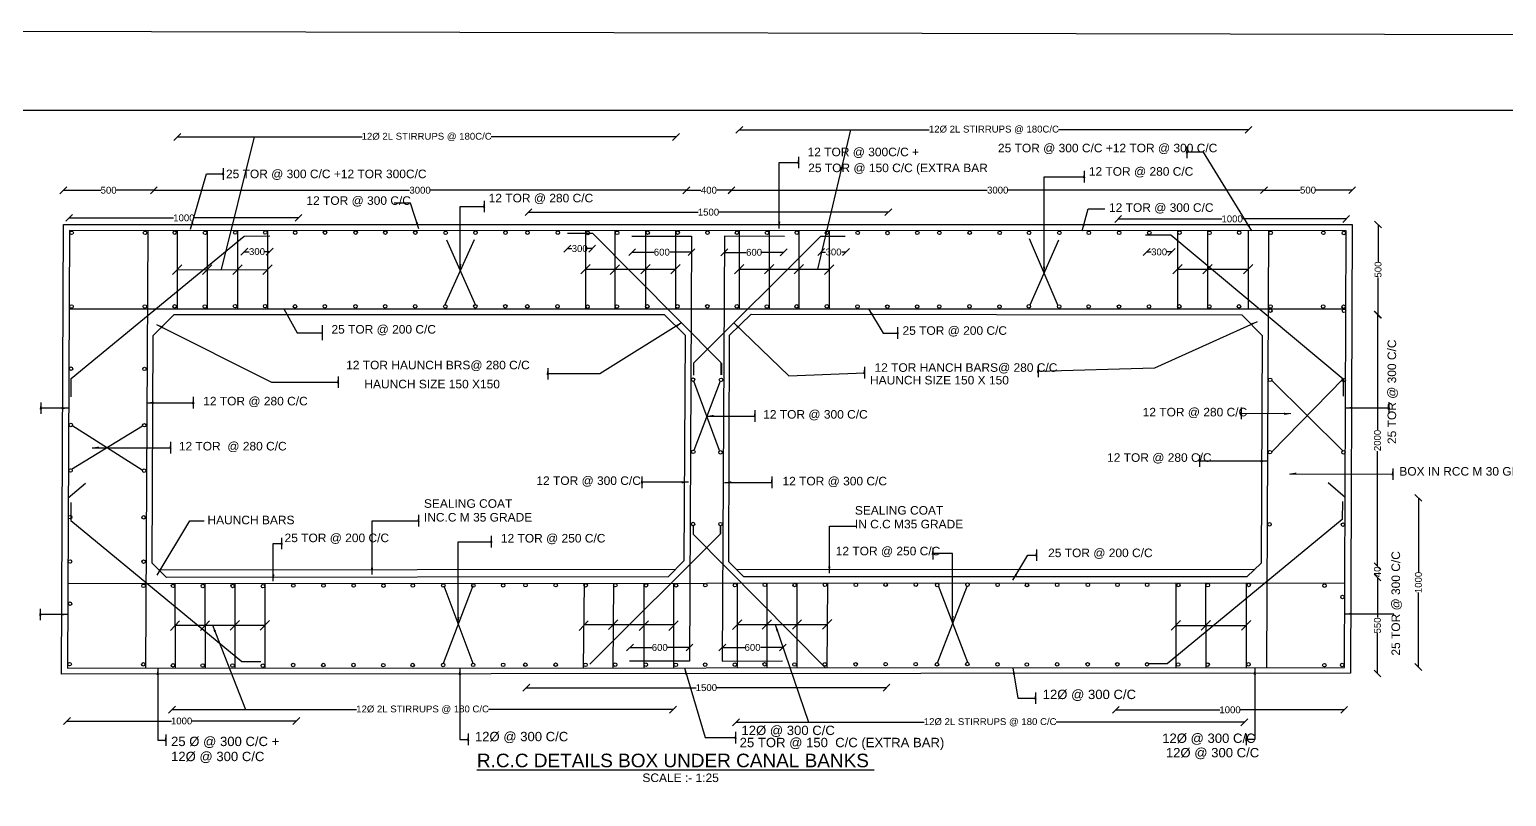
# Model space of a CAD drawing. Header units: metres. Extents: x 4 to 1005, y 1 to 472.
# Drawn here: x 230.1 to 660.8, y 248 to 471.7 of the extents above; entities that cross this region are included whole.
import ezdxf

# ---------------------------------------------------------------- set-up
doc = ezdxf.new("R2010")
doc.units = ezdxf.units.M
doc.header["$MEASUREMENT"] = 0
for name, color, linetype in [('DIMENSION', 7, 'Continuous'), ('DRAWING', 7, 'Continuous'), ('TEXT', 7, 'Continuous')]:
    doc.layers.add(name, color=color, linetype=linetype)
doc.styles.get("Standard").update_dxf_attribs({"font": 'arial.ttf'})
doc.dimstyles.get("Standard").update_dxf_attribs({"dimtxt": 2, "dimasz": 2, "dimexe": 0.18, "dimexo": 0.0625, "dimgap": 0.09, "dimtad": 0, "dimdec": 0, "dimzin": 0, "dimdsep": 46, "dimtxsty": 'Standard', "dimblk": 'OBLIQUE', "dimcen": 0, "dimse1": 1, "dimse2": 1, "dimadec": 0, "dimazin": 0, "dimtfac": 1, "dimtdec": 0, "dimtofl": 0, "dimtmove": 0, "dimatfit": 3, "dimfxl": 1, "dimtolj": 1, "dimtzin": 0, "dimarcsym": 0})
picture_1 = doc.add_image_def('image1.jpg', size_in_pixel=(7220, 3384))

# ---------------------------------------------------------------- blocks, each defined once
blk = doc.blocks.new('_Oblique')
at = {"color": 0, "linetype": 'ByBlock', "lineweight": -2}
blk.add_line((-0.5, -0.5), (0.5, 0.5), dxfattribs=at)
blk = doc.blocks.new('*D4')
at = {"layer": 'Defpoints', "color": 0, "transparency": 16777216}
for p in [(239.96, 424.84), (266.34, 424.84), (266.34, 424.84)]:
    blk.add_point(p, dxfattribs=at)
at = {"layer": 'DIMENSION', "color": 0, "lineweight": -2, "transparency": 16777216}
for p, q in [((239.96, 424.84), (250.85, 424.84)), ((266.34, 424.84), (255.45, 424.84))]:
    blk.add_line(p, q, dxfattribs=at)
at = {"layer": 'DIMENSION', "color": 0, "lineweight": -2, "transparency": 16777216, "xscale": 2, "yscale": 2, "zscale": 2, "rotation": 180}
blk.add_blockref('_Oblique', (239.96, 424.84), dxfattribs=at)
at = {"layer": 'DIMENSION', "color": 0, "lineweight": -2, "transparency": 16777216, "xscale": 2, "yscale": 2, "zscale": 2}
blk.add_blockref('_Oblique', (266.34, 424.84), dxfattribs=at)
at = {"layer": 'DIMENSION', "color": 0, "transparency": 16777216, "insert": (253.15, 424.84), "char_height": 2, "attachment_point": 5}
blk.add_mtext('\\A1;500', dxfattribs=at)
blk = doc.blocks.new('*D5')
at = {"layer": 'Defpoints', "color": 0, "transparency": 16777216}
for p in [(266.34, 424.84), (421.62, 424.84), (421.62, 424.84)]:
    blk.add_point(p, dxfattribs=at)
at = {"layer": 'DIMENSION', "color": 0, "lineweight": -2, "transparency": 16777216}
for p, q in [((266.34, 424.84), (340.91, 424.84)), ((421.62, 424.84), (347.05, 424.84))]:
    blk.add_line(p, q, dxfattribs=at)
at = {"layer": 'DIMENSION', "color": 0, "lineweight": -2, "transparency": 16777216, "xscale": 2, "yscale": 2, "zscale": 2, "rotation": 180}
blk.add_blockref('_Oblique', (266.34, 424.84), dxfattribs=at)
at = {"layer": 'DIMENSION', "color": 0, "lineweight": -2, "transparency": 16777216, "xscale": 2, "yscale": 2, "zscale": 2}
blk.add_blockref('_Oblique', (421.62, 424.84), dxfattribs=at)
at = {"layer": 'DIMENSION', "color": 0, "transparency": 16777216, "insert": (343.98, 424.84), "char_height": 2, "attachment_point": 5}
blk.add_mtext('\\A1;3000', dxfattribs=at)
blk = doc.blocks.new('*D6')
at = {"layer": 'Defpoints', "color": 0, "transparency": 16777216}
for p in [(421.62, 424.84), (434.79, 424.84), (434.79, 424.84)]:
    blk.add_point(p, dxfattribs=at)
at = {"layer": 'DIMENSION', "color": 0, "lineweight": -2, "transparency": 16777216}
for p, q in [((421.62, 424.84), (425.87, 424.84)), ((434.79, 424.84), (430.54, 424.84))]:
    blk.add_line(p, q, dxfattribs=at)
at = {"layer": 'DIMENSION', "color": 0, "lineweight": -2, "transparency": 16777216, "xscale": 2, "yscale": 2, "zscale": 2, "rotation": 180}
blk.add_blockref('_Oblique', (421.62, 424.84), dxfattribs=at)
at = {"layer": 'DIMENSION', "color": 0, "lineweight": -2, "transparency": 16777216, "xscale": 2, "yscale": 2, "zscale": 2}
blk.add_blockref('_Oblique', (434.79, 424.84), dxfattribs=at)
at = {"layer": 'DIMENSION', "color": 0, "transparency": 16777216, "insert": (428.2, 424.84), "char_height": 2, "attachment_point": 5}
blk.add_mtext('\\A1;400', dxfattribs=at)
blk = doc.blocks.new('*D7')
at = {"layer": 'Defpoints', "color": 0, "transparency": 16777216}
for p in [(434.79, 424.84), (590.05, 424.87), (590.05, 424.84)]:
    blk.add_point(p, dxfattribs=at)
at = {"layer": 'DIMENSION', "color": 0, "lineweight": -2, "transparency": 16777216}
for p, q in [((434.79, 424.87), (509.35, 424.87)), ((590.05, 424.87), (515.49, 424.87))]:
    blk.add_line(p, q, dxfattribs=at)
at = {"layer": 'DIMENSION', "color": 0, "lineweight": -2, "transparency": 16777216, "xscale": 2, "yscale": 2, "zscale": 2, "rotation": 180}
blk.add_blockref('_Oblique', (434.79, 424.87), dxfattribs=at)
at = {"layer": 'DIMENSION', "color": 0, "lineweight": -2, "transparency": 16777216, "xscale": 2, "yscale": 2, "zscale": 2}
blk.add_blockref('_Oblique', (590.05, 424.87), dxfattribs=at)
at = {"layer": 'DIMENSION', "color": 0, "transparency": 16777216, "insert": (512.42, 424.87), "char_height": 2, "attachment_point": 5}
blk.add_mtext('\\A1;3000', dxfattribs=at)
blk = doc.blocks.new('*D8')
at = {"layer": 'Defpoints', "color": 0, "transparency": 16777216}
for p in [(590.05, 424.87), (615.77, 424.87), (615.77, 424.87)]:
    blk.add_point(p, dxfattribs=at)
at = {"layer": 'DIMENSION', "color": 0, "lineweight": -2, "transparency": 16777216}
for p, q in [((590.05, 424.87), (600.62, 424.87)), ((615.77, 424.87), (605.21, 424.87))]:
    blk.add_line(p, q, dxfattribs=at)
at = {"layer": 'DIMENSION', "color": 0, "lineweight": -2, "transparency": 16777216, "xscale": 2, "yscale": 2, "zscale": 2, "rotation": 180}
blk.add_blockref('_Oblique', (590.05, 424.87), dxfattribs=at)
at = {"layer": 'DIMENSION', "color": 0, "lineweight": -2, "transparency": 16777216, "xscale": 2, "yscale": 2, "zscale": 2}
blk.add_blockref('_Oblique', (615.77, 424.87), dxfattribs=at)
at = {"layer": 'DIMENSION', "color": 0, "transparency": 16777216, "insert": (602.91, 424.87), "char_height": 2, "attachment_point": 5}
blk.add_mtext('\\A1;500', dxfattribs=at)
blk = doc.blocks.new('*D9')
at = {"layer": 'Defpoints', "color": 0, "transparency": 16777216}
for p in [(273.19, 440.41), (418.61, 440.41), (418.61, 440.38)]:
    blk.add_point(p, dxfattribs=at)
at = {"layer": 'DIMENSION', "color": 0, "lineweight": -2, "transparency": 16777216}
for p, q in [((273.19, 440.38), (327.05, 440.38)), ((418.61, 440.38), (364.74, 440.38))]:
    blk.add_line(p, q, dxfattribs=at)
at = {"layer": 'DIMENSION', "color": 0, "lineweight": -2, "transparency": 16777216, "xscale": 2, "yscale": 2, "zscale": 2, "rotation": 180}
blk.add_blockref('_Oblique', (273.19, 440.38), dxfattribs=at)
at = {"layer": 'DIMENSION', "color": 0, "lineweight": -2, "transparency": 16777216, "xscale": 2, "yscale": 2, "zscale": 2}
blk.add_blockref('_Oblique', (418.61, 440.38), dxfattribs=at)
at = {"layer": 'DIMENSION', "color": 0, "transparency": 16777216, "insert": (345.9, 440.38), "char_height": 2, "attachment_point": 5}
blk.add_mtext('\\A1;12Ø 2L STIRRUPS @ 180C/C', dxfattribs=at)
blk = doc.blocks.new('*D10')
at = {"layer": 'Defpoints', "color": 0, "transparency": 16777216}
for p in [(241.66, 415.99), (308.53, 416.78), (308.53, 415.99)]:
    blk.add_point(p, dxfattribs=at)
at = {"layer": 'DIMENSION', "color": 0, "lineweight": -2, "transparency": 16777216}
for p, q in [((241.66, 416.78), (272.12, 416.78)), ((308.53, 416.78), (278.08, 416.78))]:
    blk.add_line(p, q, dxfattribs=at)
at = {"layer": 'DIMENSION', "color": 0, "lineweight": -2, "transparency": 16777216, "xscale": 2, "yscale": 2, "zscale": 2, "rotation": 180}
blk.add_blockref('_Oblique', (241.66, 416.78), dxfattribs=at)
at = {"layer": 'DIMENSION', "color": 0, "lineweight": -2, "transparency": 16777216, "xscale": 2, "yscale": 2, "zscale": 2}
blk.add_blockref('_Oblique', (308.53, 416.78), dxfattribs=at)
at = {"layer": 'DIMENSION', "color": 0, "transparency": 16777216, "insert": (275.1, 416.78), "char_height": 2, "attachment_point": 5}
blk.add_mtext('\\A1;1000', dxfattribs=at)
blk = doc.blocks.new('*D11')
at = {"layer": 'Defpoints', "color": 0, "transparency": 16777216}
for p in [(375.61, 418.4), (480.52, 418.44), (480.52, 418.4)]:
    blk.add_point(p, dxfattribs=at)
at = {"layer": 'DIMENSION', "color": 0, "lineweight": -2, "transparency": 16777216}
for p, q in [((375.61, 418.44), (425.09, 418.44)), ((480.52, 418.44), (431.05, 418.44))]:
    blk.add_line(p, q, dxfattribs=at)
at = {"layer": 'DIMENSION', "color": 0, "lineweight": -2, "transparency": 16777216, "xscale": 2, "yscale": 2, "zscale": 2, "rotation": 180}
blk.add_blockref('_Oblique', (375.61, 418.44), dxfattribs=at)
at = {"layer": 'DIMENSION', "color": 0, "lineweight": -2, "transparency": 16777216, "xscale": 2, "yscale": 2, "zscale": 2}
blk.add_blockref('_Oblique', (480.52, 418.44), dxfattribs=at)
at = {"layer": 'DIMENSION', "color": 0, "transparency": 16777216, "insert": (428.07, 418.44), "char_height": 2, "attachment_point": 5}
blk.add_mtext('\\A1;1500', dxfattribs=at)
blk = doc.blocks.new('*D12')
at = {"layer": 'Defpoints', "color": 0, "transparency": 16777216}
for p in [(547.53, 416.22), (614.02, 416.48), (614.02, 416.22)]:
    blk.add_point(p, dxfattribs=at)
at = {"layer": 'DIMENSION', "color": 0, "lineweight": -2, "transparency": 16777216}
for p, q in [((547.53, 416.48), (577.8, 416.48)), ((614.02, 416.48), (583.76, 416.48))]:
    blk.add_line(p, q, dxfattribs=at)
at = {"layer": 'DIMENSION', "color": 0, "lineweight": -2, "transparency": 16777216, "xscale": 2, "yscale": 2, "zscale": 2, "rotation": 180}
blk.add_blockref('_Oblique', (547.53, 416.48), dxfattribs=at)
at = {"layer": 'DIMENSION', "color": 0, "lineweight": -2, "transparency": 16777216, "xscale": 2, "yscale": 2, "zscale": 2}
blk.add_blockref('_Oblique', (614.02, 416.48), dxfattribs=at)
at = {"layer": 'DIMENSION', "color": 0, "transparency": 16777216, "insert": (580.78, 416.48), "char_height": 2, "attachment_point": 5}
blk.add_mtext('\\A1;1000', dxfattribs=at)
blk = doc.blocks.new('*D14')
at = {"layer": 'Defpoints', "color": 0, "transparency": 16777216}
for p in [(241.01, 269.91), (307.88, 270.03), (307.88, 269.91)]:
    blk.add_point(p, dxfattribs=at)
at = {"layer": 'DIMENSION', "color": 0, "lineweight": -2, "transparency": 16777216}
for p, q in [((241.01, 270.03), (271.47, 270.03)), ((307.88, 270.03), (277.42, 270.03))]:
    blk.add_line(p, q, dxfattribs=at)
at = {"layer": 'DIMENSION', "color": 0, "lineweight": -2, "transparency": 16777216, "xscale": 2, "yscale": 2, "zscale": 2, "rotation": 180}
blk.add_blockref('_Oblique', (241.01, 270.03), dxfattribs=at)
at = {"layer": 'DIMENSION', "color": 0, "lineweight": -2, "transparency": 16777216, "xscale": 2, "yscale": 2, "zscale": 2}
blk.add_blockref('_Oblique', (307.88, 270.03), dxfattribs=at)
at = {"layer": 'DIMENSION', "color": 0, "transparency": 16777216, "insert": (274.44, 270.03), "char_height": 2, "attachment_point": 5}
blk.add_mtext('\\A1;1000', dxfattribs=at)
blk = doc.blocks.new('*D15')
at = {"layer": 'Defpoints', "color": 0, "transparency": 16777216}
for p in [(271.66, 273.23), (417.75, 273.35), (417.75, 273.23)]:
    blk.add_point(p, dxfattribs=at)
at = {"layer": 'DIMENSION', "color": 0, "lineweight": -2, "transparency": 16777216}
for p, q in [((271.66, 273.35), (325.47, 273.35)), ((417.75, 273.35), (363.94, 273.35))]:
    blk.add_line(p, q, dxfattribs=at)
at = {"layer": 'DIMENSION', "color": 0, "lineweight": -2, "transparency": 16777216, "xscale": 2, "yscale": 2, "zscale": 2, "rotation": 180}
blk.add_blockref('_Oblique', (271.66, 273.35), dxfattribs=at)
at = {"layer": 'DIMENSION', "color": 0, "lineweight": -2, "transparency": 16777216, "xscale": 2, "yscale": 2, "zscale": 2}
blk.add_blockref('_Oblique', (417.75, 273.35), dxfattribs=at)
at = {"layer": 'DIMENSION', "color": 0, "transparency": 16777216, "insert": (344.71, 273.35), "char_height": 2, "attachment_point": 5}
blk.add_mtext('\\A1;12Ø 2L STIRRUPS @ 180 C/C', dxfattribs=at)
blk = doc.blocks.new('*D16')
at = {"layer": 'Defpoints', "color": 0, "transparency": 16777216}
for p in [(374.94, 279.77), (479.98, 279.77), (479.98, 279.75)]:
    blk.add_point(p, dxfattribs=at)
at = {"layer": 'DIMENSION', "color": 0, "lineweight": -2, "transparency": 16777216}
for p, q in [((374.94, 279.75), (424.48, 279.75)), ((479.98, 279.75), (430.44, 279.75))]:
    blk.add_line(p, q, dxfattribs=at)
at = {"layer": 'DIMENSION', "color": 0, "lineweight": -2, "transparency": 16777216, "xscale": 2, "yscale": 2, "zscale": 2, "rotation": 180}
blk.add_blockref('_Oblique', (374.94, 279.75), dxfattribs=at)
at = {"layer": 'DIMENSION', "color": 0, "lineweight": -2, "transparency": 16777216, "xscale": 2, "yscale": 2, "zscale": 2}
blk.add_blockref('_Oblique', (479.98, 279.75), dxfattribs=at)
at = {"layer": 'DIMENSION', "color": 0, "transparency": 16777216, "insert": (427.46, 279.75), "char_height": 2, "attachment_point": 5}
blk.add_mtext('\\A1;1500', dxfattribs=at)
blk = doc.blocks.new('*D17')
at = {"layer": 'Defpoints', "color": 0, "transparency": 16777216}
for p in [(546.87, 273.37), (613.46, 273.37), (613.46, 273.29)]:
    blk.add_point(p, dxfattribs=at)
at = {"layer": 'DIMENSION', "color": 0, "lineweight": -2, "transparency": 16777216}
for p, q in [((546.87, 273.29), (577.19, 273.29)), ((613.46, 273.29), (583.14, 273.29))]:
    blk.add_line(p, q, dxfattribs=at)
at = {"layer": 'DIMENSION', "color": 0, "lineweight": -2, "transparency": 16777216, "xscale": 2, "yscale": 2, "zscale": 2, "rotation": 180}
blk.add_blockref('_Oblique', (546.87, 273.29), dxfattribs=at)
at = {"layer": 'DIMENSION', "color": 0, "lineweight": -2, "transparency": 16777216, "xscale": 2, "yscale": 2, "zscale": 2}
blk.add_blockref('_Oblique', (613.46, 273.29), dxfattribs=at)
at = {"layer": 'DIMENSION', "color": 0, "transparency": 16777216, "insert": (580.17, 273.29), "char_height": 2, "attachment_point": 5}
blk.add_mtext('\\A1;1000', dxfattribs=at)
blk = doc.blocks.new('*D18')
at = {"layer": 'Defpoints', "color": 0, "transparency": 16777216}
for p in [(436.12, 269.61), (584.32, 269.66), (584.32, 269.61)]:
    blk.add_point(p, dxfattribs=at)
at = {"layer": 'DIMENSION', "color": 0, "lineweight": -2, "transparency": 16777216}
for p, q in [((436.12, 269.66), (490.99, 269.66)), ((584.32, 269.66), (529.46, 269.66))]:
    blk.add_line(p, q, dxfattribs=at)
at = {"layer": 'DIMENSION', "color": 0, "lineweight": -2, "transparency": 16777216, "xscale": 2, "yscale": 2, "zscale": 2, "rotation": 180}
blk.add_blockref('_Oblique', (436.12, 269.66), dxfattribs=at)
at = {"layer": 'DIMENSION', "color": 0, "lineweight": -2, "transparency": 16777216, "xscale": 2, "yscale": 2, "zscale": 2}
blk.add_blockref('_Oblique', (584.32, 269.66), dxfattribs=at)
at = {"layer": 'DIMENSION', "color": 0, "transparency": 16777216, "insert": (510.22, 269.66), "char_height": 2, "attachment_point": 5}
blk.add_mtext('\\A1;12Ø 2L STIRRUPS @ 180 C/C', dxfattribs=at)
blk = doc.blocks.new('*D19')
at = {"layer": 'Defpoints', "color": 0, "transparency": 16777216}
for p in [(386.91, 407.82), (394.14, 407.82), (394.14, 407.82)]:
    blk.add_point(p, dxfattribs=at)
at = {"layer": 'DIMENSION', "color": 0, "lineweight": -2, "transparency": 16777216}
for p, q in [((386.91, 407.82), (388.23, 407.82)), ((394.14, 407.82), (392.82, 407.82))]:
    blk.add_line(p, q, dxfattribs=at)
at = {"layer": 'DIMENSION', "color": 0, "lineweight": -2, "transparency": 16777216, "xscale": 2, "yscale": 2, "zscale": 2, "rotation": 180}
blk.add_blockref('_Oblique', (386.91, 407.82), dxfattribs=at)
at = {"layer": 'DIMENSION', "color": 0, "lineweight": -2, "transparency": 16777216, "xscale": 2, "yscale": 2, "zscale": 2}
blk.add_blockref('_Oblique', (394.14, 407.82), dxfattribs=at)
at = {"layer": 'DIMENSION', "color": 0, "transparency": 16777216, "insert": (390.53, 407.82), "char_height": 2, "attachment_point": 5}
blk.add_mtext('\\A1;300', dxfattribs=at)
blk = doc.blocks.new('*D20')
at = {"layer": 'Defpoints', "color": 0, "transparency": 16777216}
for p in [(405.81, 406.77), (423.12, 406.77), (423.12, 406.65)]:
    blk.add_point(p, dxfattribs=at)
at = {"layer": 'DIMENSION', "color": 0, "lineweight": -2, "transparency": 16777216}
for p, q in [((405.81, 406.77), (412.16, 406.77)), ((423.12, 406.77), (416.77, 406.77))]:
    blk.add_line(p, q, dxfattribs=at)
at = {"layer": 'DIMENSION', "color": 0, "lineweight": -2, "transparency": 16777216, "xscale": 2, "yscale": 2, "zscale": 2, "rotation": 180}
blk.add_blockref('_Oblique', (405.81, 406.77), dxfattribs=at)
at = {"layer": 'DIMENSION', "color": 0, "lineweight": -2, "transparency": 16777216, "xscale": 2, "yscale": 2, "zscale": 2}
blk.add_blockref('_Oblique', (423.12, 406.77), dxfattribs=at)
at = {"layer": 'DIMENSION', "color": 0, "transparency": 16777216, "insert": (414.47, 406.77), "char_height": 2, "attachment_point": 5}
blk.add_mtext('\\A1;600', dxfattribs=at)
blk = doc.blocks.new('*D21')
at = {"layer": 'Defpoints', "color": 0, "transparency": 16777216}
for p in [(432.7, 406.71), (450.03, 406.73), (450.03, 406.71)]:
    blk.add_point(p, dxfattribs=at)
at = {"layer": 'DIMENSION', "color": 0, "lineweight": -2, "transparency": 16777216}
for p, q in [((432.7, 406.73), (439.06, 406.73)), ((450.03, 406.73), (443.67, 406.73))]:
    blk.add_line(p, q, dxfattribs=at)
at = {"layer": 'DIMENSION', "color": 0, "lineweight": -2, "transparency": 16777216, "xscale": 2, "yscale": 2, "zscale": 2, "rotation": 180}
blk.add_blockref('_Oblique', (432.7, 406.73), dxfattribs=at)
at = {"layer": 'DIMENSION', "color": 0, "lineweight": -2, "transparency": 16777216, "xscale": 2, "yscale": 2, "zscale": 2}
blk.add_blockref('_Oblique', (450.03, 406.73), dxfattribs=at)
at = {"layer": 'DIMENSION', "color": 0, "transparency": 16777216, "insert": (441.37, 406.73), "char_height": 2, "attachment_point": 5}
blk.add_mtext('\\A1;600', dxfattribs=at)
blk = doc.blocks.new('*D22')
at = {"layer": 'Defpoints', "color": 0, "transparency": 16777216}
for p in [(460.92, 406.88), (468.18, 406.88), (468.18, 406.82)]:
    blk.add_point(p, dxfattribs=at)
at = {"layer": 'DIMENSION', "color": 0, "lineweight": -2, "transparency": 16777216}
for p, q in [((460.92, 406.82), (462.25, 406.82)), ((468.18, 406.82), (466.84, 406.82))]:
    blk.add_line(p, q, dxfattribs=at)
at = {"layer": 'DIMENSION', "color": 0, "lineweight": -2, "transparency": 16777216, "xscale": 2, "yscale": 2, "zscale": 2, "rotation": 180}
blk.add_blockref('_Oblique', (460.92, 406.82), dxfattribs=at)
at = {"layer": 'DIMENSION', "color": 0, "lineweight": -2, "transparency": 16777216, "xscale": 2, "yscale": 2, "zscale": 2}
blk.add_blockref('_Oblique', (468.18, 406.82), dxfattribs=at)
at = {"layer": 'DIMENSION', "color": 0, "transparency": 16777216, "insert": (464.55, 406.82), "char_height": 2, "attachment_point": 5}
blk.add_mtext('\\A1;300', dxfattribs=at)
blk = doc.blocks.new('*D23')
at = {"layer": 'Defpoints', "color": 0, "transparency": 16777216}
for p in [(555.85, 406.78), (563.12, 406.84), (563.12, 406.78)]:
    blk.add_point(p, dxfattribs=at)
at = {"layer": 'DIMENSION', "color": 0, "lineweight": -2, "transparency": 16777216}
for p, q in [((555.85, 406.84), (557.19, 406.84)), ((563.12, 406.84), (561.78, 406.84))]:
    blk.add_line(p, q, dxfattribs=at)
at = {"layer": 'DIMENSION', "color": 0, "lineweight": -2, "transparency": 16777216, "xscale": 2, "yscale": 2, "zscale": 2, "rotation": 180}
blk.add_blockref('_Oblique', (555.85, 406.84), dxfattribs=at)
at = {"layer": 'DIMENSION', "color": 0, "lineweight": -2, "transparency": 16777216, "xscale": 2, "yscale": 2, "zscale": 2}
blk.add_blockref('_Oblique', (563.12, 406.84), dxfattribs=at)
at = {"layer": 'DIMENSION', "color": 0, "transparency": 16777216, "insert": (559.49, 406.84), "char_height": 2, "attachment_point": 5}
blk.add_mtext('\\A1;300', dxfattribs=at)
blk = doc.blocks.new('*D24')
at = {"layer": 'Defpoints', "color": 0, "transparency": 16777216}
for p in [(623.39, 414.87), (623.34, 388.55), (623.39, 388.55)]:
    blk.add_point(p, dxfattribs=at)
at = {"layer": 'DIMENSION', "color": 0, "lineweight": -2, "transparency": 16777216}
for p, q in [((623.34, 414.87), (623.34, 404)), ((623.34, 388.55), (623.34, 399.41))]:
    blk.add_line(p, q, dxfattribs=at)
at = {"layer": 'DIMENSION', "color": 0, "lineweight": -2, "transparency": 16777216, "xscale": 2, "yscale": 2, "zscale": 2}
for p, rotation in [((623.34, 414.87), 90), ((623.34, 388.55), 270)]:
    blk.add_blockref('_Oblique', p, dxfattribs=dict(at, rotation=rotation))
at = {"layer": 'DIMENSION', "color": 0, "transparency": 16777216, "insert": (623.34, 401.71), "char_height": 2, "attachment_point": 5, "rotation": 90}
blk.add_mtext('\\A1;500', dxfattribs=at)
blk = doc.blocks.new('*D25')
at = {"layer": 'Defpoints', "color": 0, "transparency": 16777216}
for p in [(623.34, 388.55), (623.16, 315.16), (623.34, 315.16)]:
    blk.add_point(p, dxfattribs=at)
at = {"layer": 'DIMENSION', "color": 0, "lineweight": -2, "transparency": 16777216}
for p, q in [((623.16, 388.55), (623.16, 354.95)), ((623.16, 315.16), (623.16, 348.77))]:
    blk.add_line(p, q, dxfattribs=at)
at = {"layer": 'DIMENSION', "color": 0, "lineweight": -2, "transparency": 16777216, "xscale": 2, "yscale": 2, "zscale": 2}
for p, rotation in [((623.16, 388.55), 90), ((623.16, 315.16), 270)]:
    blk.add_blockref('_Oblique', p, dxfattribs=dict(at, rotation=rotation))
at = {"layer": 'DIMENSION', "color": 0, "transparency": 16777216, "insert": (623.16, 351.86), "char_height": 2, "attachment_point": 5, "rotation": 90}
blk.add_mtext('\\A1;2000', dxfattribs=at)
blk = doc.blocks.new('*D26')
at = {"layer": 'Defpoints', "color": 0, "transparency": 16777216}
for p in [(623.16, 315.16), (623.16, 311.91), (623.16, 311.91)]:
    blk.add_point(p, dxfattribs=at)
at = {"layer": 'DIMENSION', "color": 0, "lineweight": -2, "transparency": 16777216}
for p, q in [((623.16, 315.16), (623.16, 317.16)), ((623.16, 311.91), (623.16, 309.91))]:
    blk.add_line(p, q, dxfattribs=at)
at = {"layer": 'DIMENSION', "color": 0, "lineweight": -2, "transparency": 16777216, "xscale": 2, "yscale": 2, "zscale": 2}
for p, rotation in [((623.16, 315.16), 270), ((623.16, 311.91), 90)]:
    blk.add_blockref('_Oblique', p, dxfattribs=dict(at, rotation=rotation))
at = {"layer": 'DIMENSION', "color": 0, "transparency": 16777216, "insert": (623.16, 313.54), "char_height": 2, "attachment_point": 5, "rotation": 90}
blk.add_mtext('\\A1;40', dxfattribs=at)
blk = doc.blocks.new('*D27')
at = {"layer": 'Defpoints', "color": 0, "transparency": 16777216}
for p in [(623.16, 311.91), (623.16, 283.9), (623.16, 283.9)]:
    blk.add_point(p, dxfattribs=at)
at = {"layer": 'DIMENSION', "color": 0, "lineweight": -2, "transparency": 16777216}
for p, q in [((623.16, 311.91), (623.16, 300.2)), ((623.16, 283.9), (623.16, 295.61))]:
    blk.add_line(p, q, dxfattribs=at)
at = {"layer": 'DIMENSION', "color": 0, "lineweight": -2, "transparency": 16777216, "xscale": 2, "yscale": 2, "zscale": 2}
for p, rotation in [((623.16, 311.91), 90), ((623.16, 283.9), 270)]:
    blk.add_blockref('_Oblique', p, dxfattribs=dict(at, rotation=rotation))
at = {"layer": 'DIMENSION', "color": 0, "transparency": 16777216, "insert": (623.16, 297.9), "char_height": 2, "attachment_point": 5, "rotation": 90}
blk.add_mtext('\\A1;550', dxfattribs=at)
blk = doc.blocks.new('*D28')
at = {"layer": 'Defpoints', "color": 0, "transparency": 16777216}
for p in [(437.1, 442.58), (585.54, 442.58), (585.54, 442.47)]:
    blk.add_point(p, dxfattribs=at)
at = {"layer": 'DIMENSION', "color": 0, "lineweight": -2, "transparency": 16777216}
for p, q in [((437.1, 442.47), (492.47, 442.47)), ((585.54, 442.47), (530.16, 442.47))]:
    blk.add_line(p, q, dxfattribs=at)
at = {"layer": 'DIMENSION', "color": 0, "lineweight": -2, "transparency": 16777216, "xscale": 2, "yscale": 2, "zscale": 2, "rotation": 180}
blk.add_blockref('_Oblique', (437.1, 442.47), dxfattribs=at)
at = {"layer": 'DIMENSION', "color": 0, "lineweight": -2, "transparency": 16777216, "xscale": 2, "yscale": 2, "zscale": 2}
blk.add_blockref('_Oblique', (585.54, 442.47), dxfattribs=at)
at = {"layer": 'DIMENSION', "color": 0, "transparency": 16777216, "insert": (511.32, 442.47), "char_height": 2, "attachment_point": 5}
blk.add_mtext('\\A1;12Ø 2L STIRRUPS @ 180C/C', dxfattribs=at)
blk = doc.blocks.new('*D29')
at = {"layer": 'Defpoints', "color": 0, "transparency": 16777216}
for p in [(405.17, 291.48), (422.56, 291.48), (422.56, 291.41)]:
    blk.add_point(p, dxfattribs=at)
at = {"layer": 'DIMENSION', "color": 0, "lineweight": -2, "transparency": 16777216}
for p, q in [((405.17, 291.48), (411.57, 291.48)), ((422.56, 291.48), (416.17, 291.48))]:
    blk.add_line(p, q, dxfattribs=at)
at = {"layer": 'DIMENSION', "color": 0, "lineweight": -2, "transparency": 16777216, "xscale": 2, "yscale": 2, "zscale": 2, "rotation": 180}
blk.add_blockref('_Oblique', (405.17, 291.48), dxfattribs=at)
at = {"layer": 'DIMENSION', "color": 0, "lineweight": -2, "transparency": 16777216, "xscale": 2, "yscale": 2, "zscale": 2}
blk.add_blockref('_Oblique', (422.56, 291.48), dxfattribs=at)
at = {"layer": 'DIMENSION', "color": 0, "transparency": 16777216, "insert": (413.87, 291.48), "char_height": 2, "attachment_point": 5}
blk.add_mtext('\\A1;600', dxfattribs=at)
blk = doc.blocks.new('*D30')
at = {"layer": 'Defpoints', "color": 0, "transparency": 16777216}
for p in [(432.1, 291.4), (449.76, 291.64), (449.76, 291.49)]:
    blk.add_point(p, dxfattribs=at)
at = {"layer": 'DIMENSION', "color": 0, "lineweight": -2, "transparency": 16777216}
for p, q in [((432.1, 291.49), (438.63, 291.49)), ((449.76, 291.49), (443.23, 291.49))]:
    blk.add_line(p, q, dxfattribs=at)
at = {"layer": 'DIMENSION', "color": 0, "lineweight": -2, "transparency": 16777216, "xscale": 2, "yscale": 2, "zscale": 2, "rotation": 180}
blk.add_blockref('_Oblique', (432.1, 291.49), dxfattribs=at)
at = {"layer": 'DIMENSION', "color": 0, "lineweight": -2, "transparency": 16777216, "xscale": 2, "yscale": 2, "zscale": 2}
blk.add_blockref('_Oblique', (449.76, 291.49), dxfattribs=at)
at = {"layer": 'DIMENSION', "color": 0, "transparency": 16777216, "insert": (440.93, 291.49), "char_height": 2, "attachment_point": 5}
blk.add_mtext('\\A1;600', dxfattribs=at)
blk = doc.blocks.new('*D31')
at = {"layer": 'Defpoints', "color": 0, "transparency": 16777216}
for p in [(634.79, 335.14), (635.09, 335.14), (634.79, 285.77)]:
    blk.add_point(p, dxfattribs=at)
at = {"layer": 'DIMENSION', "color": 0, "lineweight": -2, "transparency": 16777216}
for p, q in [((635.09, 335.14), (635.09, 313.43)), ((635.09, 285.77), (635.09, 307.47))]:
    blk.add_line(p, q, dxfattribs=at)
at = {"layer": 'DIMENSION', "color": 0, "lineweight": -2, "transparency": 16777216, "xscale": 2, "yscale": 2, "zscale": 2}
for p, rotation in [((635.09, 335.14), 90), ((635.09, 285.77), 270)]:
    blk.add_blockref('_Oblique', p, dxfattribs=dict(at, rotation=rotation))
at = {"layer": 'DIMENSION', "color": 0, "transparency": 16777216, "insert": (635.09, 310.45), "char_height": 2, "attachment_point": 5, "rotation": 90}
blk.add_mtext('\\A1;1000', dxfattribs=at)
blk = doc.blocks.new('*D32')
at = {"layer": 'Defpoints', "color": 0, "transparency": 16777216}
for p in [(292.74, 406.9), (300.09, 406.92), (300.09, 406.9)]:
    blk.add_point(p, dxfattribs=at)
at = {"layer": 'DIMENSION', "color": 0, "lineweight": -2, "transparency": 16777216}
for p, q in [((292.74, 406.92), (294.12, 406.92)), ((300.09, 406.92), (298.71, 406.92))]:
    blk.add_line(p, q, dxfattribs=at)
at = {"layer": 'DIMENSION', "color": 0, "lineweight": -2, "transparency": 16777216, "xscale": 2, "yscale": 2, "zscale": 2, "rotation": 180}
blk.add_blockref('_Oblique', (292.74, 406.92), dxfattribs=at)
at = {"layer": 'DIMENSION', "color": 0, "lineweight": -2, "transparency": 16777216, "xscale": 2, "yscale": 2, "zscale": 2}
blk.add_blockref('_Oblique', (300.09, 406.92), dxfattribs=at)
at = {"layer": 'DIMENSION', "color": 0, "transparency": 16777216, "insert": (296.42, 406.92), "char_height": 2, "attachment_point": 5}
blk.add_mtext('\\A1;300', dxfattribs=at)

msp = doc.modelspace()

# ---------------------------------------------------------------- linework, layer by layer
at = {"layer": 'DIMENSION'}
msp.add_lwpolyline([(215.75, 448.24), (809.89, 448.24), (809.89, 27.76), (215.75, 27.76)], close=True, dxfattribs=at)
for points in [[(286.11, 401.68), (295.68, 440.38)], [(459.99, 401.82), (469.55, 442.47)], [(304.2, 390.27), (308.17, 383.3), (315.46, 383.3)], [(315.46, 385.51), (315.46, 381.09)]]:
    msp.add_lwpolyline(points, dxfattribs=at)
at = {"layer": 'DRAWING'}
for points in [[(239.99, 414.86), (615.78, 414.86), (615.25, 283.96), (239.37, 283.69), (239.99, 414.86)], [(241.7, 413.1), (241.15, 285.44), (613.54, 285.62), (614.06, 413), (241.7, 413.1)], [(242.26, 364.6), (242.26, 369.89), (292.67, 411.46), (300.13, 411.54)], [(264.57, 413.09), (263.92, 285.45)], [(273.1, 413.09), (273.1, 390.27)], [(281.9, 413.09), (281.91, 390.27)], [(290.73, 413.09), (290.73, 390.27)], [(299.44, 413.08), (299.44, 390.26)], [(359.79, 410.42), (351.14, 391.2)], [(351.66, 410.42), (360.11, 391.36)], [(386.97, 412.36), (394.22, 412.36), (431.82, 374.47)], [(392.25, 413.06), (392.25, 390.24)], [(400.81, 413.06), (400.81, 390.24)], [(405.72, 411.45), (423.15, 411.43), (423.01, 390.28), (422.55, 287.51), (405.06, 287.51)], [(409.74, 413.06), (409.74, 390.23)], [(418.43, 413.05), (418.43, 390.23)], [(423.82, 370.88), (423.82, 374.55), (460.8, 411.41), (467.9, 411.41)], [(450.22, 411.38), (432.73, 411.41), (432.08, 287.47), (449.63, 287.54)], [(437.01, 413.05), (437.01, 390.23)], [(445.74, 413.05), (445.74, 390.23)], [(454.46, 413.04), (454.46, 390.22)], [(463.28, 413.04), (463.28, 390.22)], [(521.61, 410.72), (529.95, 391.26)], [(521.9, 391.41), (530.29, 410.41)], [(555.54, 411.86), (562.89, 411.86), (613.14, 369.88), (613.14, 364.75)], [(564.84, 413.02), (564.85, 390.2)], [(573.6, 413.01), (573.6, 390.19)], [(585.43, 413.01), (585.43, 390.19)], [(591.43, 413.01), (590.81, 285.61)], [(274.46, 403.08), (271.74, 400.28)], [(273.1, 401.68), (299.44, 401.67)], [(283.26, 403.07), (280.55, 400.28)], [(292.09, 403.07), (289.37, 400.28)], [(300.8, 403.07), (298.08, 400.28)], [(393.6, 403.22), (390.89, 400.42)], [(392.25, 401.82), (418.43, 401.82)], [(402.17, 403.04), (399.45, 400.25)], [(411.1, 403.22), (408.39, 400.42)], [(419.79, 403.22), (417.07, 400.42)], [(438.37, 403.22), (435.66, 400.43)], [(437.01, 401.82), (463.28, 401.82)], [(447.1, 403.22), (444.39, 400.43)], [(455.82, 403.22), (453.1, 400.43)], [(464.64, 403.08), (461.92, 400.29)], [(566.2, 403.23), (563.49, 400.43)], [(564.84, 401.83), (585.43, 401.83)], [(574.96, 403.23), (572.24, 400.43)], [(586.78, 403.23), (584.07, 400.43)], [(241.6, 390.27), (613.97, 390.29)], [(266.12, 382.44), (272.24, 388.58), (415.13, 388.64), (421.29, 382.53), (420.92, 316.76), (416.28, 312.08), (270.05, 311.89), (265.82, 316.1), (266.12, 382.44)], [(434.24, 382.53), (440.53, 388.67), (583.6, 388.55), (589.56, 382.51), (589.29, 316.12), (585.11, 312.04), (438.43, 312.08), (434.05, 316.5), (434.24, 382.53)], [(431.45, 369.11), (423.77, 348.97)], [(431.33, 348.97), (423.81, 369.15)], [(592.28, 369.43), (613.07, 348.84)], [(613.14, 369.88), (592.36, 348.53)], [(242.37, 343.46), (263.05, 356.12)], [(242.43, 356.35), (262.95, 343.26)], [(241.36, 335.1), (246.43, 339.41)], [(608.76, 339.58), (613.74, 335.34)], [(242.13, 333.8), (242.13, 328.52), (292.03, 287.35), (297.5, 287.35)], [(612.97, 334.03), (612.9, 328.79), (561.87, 286.7), (556.48, 286.7)], [(393.44, 286.61), (431.62, 324.6)], [(423.62, 327.04), (423.62, 324.51)], [(423.62, 324.51), (462.2, 285.55)], [(241.26, 310.19), (613.64, 310.29)], [(267.77, 314.16), (418.48, 314.3)], [(272.5, 310.19), (272.51, 285.46)], [(281.25, 310.2), (281.26, 285.46)], [(289.97, 310.2), (289.98, 285.46)], [(298.72, 310.2), (298.73, 285.47)], [(391.78, 310.23), (391.58, 285.51)], [(400.39, 310.23), (400.19, 285.52)], [(409.18, 310.23), (409.19, 285.52)], [(417.9, 310.24), (417.92, 285.52)], [(436.24, 314.29), (587.36, 314.23)], [(436.41, 310.24), (436.42, 285.53)], [(445.07, 310.24), (445.08, 285.54)], [(453.88, 310.25), (453.89, 285.54)], [(462.76, 310.25), (462.61, 285.55)], [(564.33, 310.28), (564.34, 285.59)], [(573.06, 310.28), (573.08, 285.6)], [(584.9, 310.28), (584.92, 285.6)], [(359.37, 309.43), (350.69, 286.84)], [(359.45, 286.82), (351, 309.41)], [(503.47, 309.49), (494.76, 286.95)], [(503.74, 287.06), (495.11, 309.43)], [(273.86, 299.22), (271.15, 296.43)], [(272.5, 297.96), (298.73, 297.97)], [(282.61, 299.23), (279.9, 296.43)], [(291.33, 299.36), (288.61, 296.57)], [(300.09, 299.37), (297.37, 296.57)], [(393.04, 299.27), (390.32, 296.47)], [(391.68, 298.16), (417.91, 298.18)], [(401.65, 299.57), (398.93, 296.77)], [(410.54, 299.27), (407.83, 296.48)], [(419.27, 299.28), (416.55, 296.48)], [(437.77, 299.55), (435.06, 296.75)], [(436.42, 298.15), (462.69, 298.22)], [(446.43, 299.57), (443.72, 296.78)], [(455.25, 299.59), (452.53, 296.8)], [(464.04, 299.61), (461.33, 296.82)], [(565.69, 299.33), (562.98, 296.54)], [(564.33, 297.94), (584.91, 297.94)], [(574.43, 299.34), (571.71, 296.54)], [(586.27, 299.34), (583.55, 296.55)]]:
    msp.add_lwpolyline(points, dxfattribs=at)
at = {"layer": 'DRAWING', "const_width": 0.5}
for points in [[(431.82, 374.47), (431.82, 370.95)], [(431.62, 324.6), (431.62, 326.99)]]:
    msp.add_lwpolyline(points, dxfattribs=at)
at = {"layer": 'DRAWING'}
for centre in [(242.36, 412.43), (263.78, 412.42), (272.44, 412.47), (281.28, 412.41), (290.08, 412.5), (298.83, 412.52), (307.54, 412.45), (316.25, 412.49), (325.21, 412.49), (333.85, 412.49), (342.6, 412.47), (351.42, 412.43), (360.13, 412.47), (368.9, 412.47), (375.31, 412.45), (384.13, 412.45), (392.88, 412.36), (401.44, 412.44), (410.32, 412.46), (419.08, 412.48), (427.78, 412.47), (436.4, 412.46), (445.15, 412.44), (453.86, 412.47), (462.64, 412.46), (471.59, 412.41), (480.28, 412.38), (488.98, 412.4), (495.42, 412.42), (504.24, 412.45), (513.01, 412.4), (521.56, 412.44), (530.39, 412.43), (538.99, 412.43), (547.82, 412.4), (556.61, 412.44), (565.45, 412.45), (574.2, 412.41), (582.85, 412.45), (592.03, 412.41), (607.39, 412.41), (613.34, 412.37), (242.31, 390.94), (263.73, 390.93), (272.39, 390.98), (281.22, 390.92), (290.03, 391.01), (298.78, 391.03), (307.49, 390.96), (316.19, 391), (325.15, 391), (333.8, 391), (342.55, 390.98), (351.36, 390.95), (360.07, 390.99), (368.85, 390.99), (375.26, 390.96), (384.07, 390.96), (392.82, 390.87), (401.38, 390.95), (410.27, 390.97), (419.03, 390.99), (427.73, 390.99), (436.34, 390.97), (445.1, 390.95), (453.81, 390.98), (462.59, 390.97), (471.54, 390.92), (480.23, 390.89), (488.93, 390.91), (495.37, 390.93), (504.19, 390.96), (512.96, 390.91), (521.5, 390.96), (530.34, 390.94), (538.93, 390.94), (547.77, 390.91), (556.56, 390.95), (565.4, 390.96), (574.15, 390.93), (582.79, 390.96), (591.92, 389.71), (591.98, 390.92), (607.34, 390.92), (613.29, 390.88), (613.38, 389.65), (242.17, 372.79), (263.63, 372.73), (423.56, 369.6), (431.75, 369.53), (591.85, 369.53), (613.31, 369.47), (242.13, 356.36), (263.59, 356.3), (423.66, 348.55), (431.59, 348.42), (591.81, 348.46), (613.27, 348.4), (242.06, 343.11), (263.52, 343.06), (241.92, 329.48), (263.38, 329.42), (423.56, 327.49), (431.59, 327.47), (591.67, 327.38), (613.13, 327.32), (241.9, 316.58), (263.36, 316.53), (359.49, 309.58), (368.22, 309.61), (374.71, 309.65), (383.54, 309.65), (392.26, 309.61), (400.9, 309.64), (409.84, 309.63), (418.6, 309.59), (427.14, 309.67), (435.8, 309.65), (444.49, 309.77), (453.19, 309.69), (462.04, 309.75), (471.05, 309.76), (479.77, 309.79), (488.55, 309.79), (494.76, 309.73), (503.59, 309.82), (512.38, 309.76), (520.97, 309.69), (529.77, 309.74), (538.68, 309.77), (547.34, 309.77), (556.02, 309.77), (565.07, 309.7), (573.7, 309.66), (585.59, 309.73), (263.31, 309.48), (271.95, 309.44), (280.62, 309.42), (289.32, 309.42), (298.16, 309.38), (307, 309.57), (315.8, 309.54), (324.61, 309.55), (333.29, 309.51), (341.87, 309.55), (350.75, 309.57), (607.73, 309.51), (612.96, 306.19), (241.88, 304.25), (241.79, 286.62), (263.25, 286.56), (271.91, 286.26), (280.59, 286.24), (289.28, 286.24), (298.12, 286.2), (306.96, 286.39), (315.76, 286.36), (324.57, 286.37), (333.26, 286.33), (341.83, 286.37), (350.71, 286.39), (359.45, 286.4), (368.19, 286.43), (374.67, 286.47), (383.51, 286.47), (392.22, 286.43), (400.86, 286.46), (409.8, 286.45), (418.57, 286.41), (427.11, 286.49), (435.76, 286.47), (444.46, 286.59), (453.15, 286.51), (462, 286.57), (471.01, 286.58), (479.73, 286.61), (488.51, 286.61), (494.72, 286.55), (503.55, 286.64), (512.34, 286.58), (520.93, 286.51), (529.74, 286.56), (538.64, 286.59), (547.3, 286.59), (555.98, 286.59), (565.03, 286.52), (573.67, 286.48), (585.55, 286.55), (607.69, 286.33), (612.87, 286.37)]:
    msp.add_circle(centre, 0.511, dxfattribs=at)

# ---------------------------------------------------------------- texts
at = {"layer": 'TEXT'}
for s, height, p in [('12 TOR @ 300C/C +', 2.4962, (456.98, 434.76)), ('25 TOR @ 300 C/C +12 TOR @ 300 C/C', 2.4962, (512.5, 435.91)), ('25 TOR @ 300 C/C +12 TOR 300C/C ', 2.4962, (287.38, 428.36)), ('25 TOR @ 150 C/C (EXTRA BAR', 2.4962, (457.17, 430.12)), ('12 TOR @ 280 C/C', 2.4962, (538.99, 429.07)), ('12 TOR @ 300 C/C', 2.4962, (310.83, 420.58)), ('12 TOR @ 280 C/C', 2.4962, (363.98, 421.31)), ('12 TOR @ 300 C/C', 2.4962, (544.88, 418.54)), ('25 TOR @ 200 C/C', 2.4962, (318.14, 383.03)), ('25 TOR @ 200 C/C', 2.4962, (484.66, 382.67)), ('12 TOR HAUNCH BRS@ 280 C/C', 2.4962, (322.42, 372.61)), ('HAUNCH SIZE 150 X 150', 2.4962, (475.18, 368.2)), ('12 TOR HANCH BARS@ 280 C/C', 2.4962, (476.49, 371.88)), ('HAUNCH SIZE 150 X150', 2.4962, (327.74, 367.06)), ('12 TOR @ 280 C/C', 2.4962, (280.73, 362.09)), ('12 TOR @ 300 C/C', 2.4962, (444.04, 358.23)), ('12 TOR @ 280 C/C', 2.4962, (554.69, 358.88)), ('12 TOR  @ 280 C/C', 2.4962, (273.63, 348.95)), ('12 TOR @ 280 C/C', 2.4962, (544.31, 345.63)), ('12 TOR @ 300 C/C', 2.4962, (377.89, 338.89)), ('12 TOR @ 300 C/C', 2.4962, (449.66, 338.76)), ('BOX IN RCC M 30 GRADE', 2.4962, (629.54, 341.61)), ('SEALING COAT', 2.4962, (345.1, 332.22)), ('SEALING COAT ', 2.4962, (470.77, 330.23)), ('HAUNCH BARS', 2.4962, (281.98, 327.42)), ('INC.C M 35 GRADE', 2.4962, (345.1, 328.21)), ('IN C.C M35 GRADE', 2.4962, (470.77, 326.22)), ('25 TOR @ 200 C/C', 2.4962, (304.46, 322.2)), ('12 TOR @ 250 C/C', 2.4962, (367.55, 322.1)), ('12 TOR @ 250 C/C', 2.4962, (465.19, 318.36)), ('25 TOR @ 200 C/C', 2.4962, (527.12, 317.83)), ('12Ø @ 300 C/C', 2.7328, (525.54, 276.43)), ('12Ø @ 300 C/C', 2.7328, (437.7, 265.94)), ('25 Ø @ 300 C/C +', 2.7328, (271.36, 262.72)), ('12Ø @ 300 C/C', 2.7328, (359.97, 264.14)), ('25 TOR @ 150  C/C (EXTRA BAR)', 2.7328, (437.18, 262.4)), ('12Ø @ 300 C/C', 2.7328, (560.39, 263.65)), ('12Ø @ 300 C/C', 2.7328, (271.36, 258.33)), ('%%UR.C.C DETAILS BOX UNDER CANAL BANKS ', 3.959, (360.55, 256.55)), ('12Ø @ 300 C/C', 2.7328, (561.46, 259.44)), ('SCALE :- 1:25', 2.4962, (408.81, 252.23))]:
    msp.add_text(s, height=height, dxfattribs=at).set_placement(p)
for s, p in [('25 TOR @ 300 C/C', (628.6, 350.83)), ('25 TOR @ 300 C/C ', (629.75, 289.11))]:
    msp.add_text(s, height=2.4962, rotation=90, dxfattribs=at).set_placement(p)

# ---------------------------------------------------------------- dimensions: what is measured, and where the dimension line sits
at = {"layer": 'DIMENSION'}
for base, p1, p2, text, picture, middle in [((418.61, 440.38), (273.19, 440.41), (418.61, 440.41), '12Ø 2L STIRRUPS @ 180C/C', '*D9', (345.9, 440.38)), ((585.54, 442.47), (437.1, 442.58), (585.54, 442.58), '12Ø 2L STIRRUPS @ 180C/C', '*D28', (511.32, 442.47)), ((266.34, 424.84), (239.96, 424.84), (266.34, 424.84), '500', '*D4', (253.15, 424.84)), ((421.62, 424.84), (266.34, 424.84), (421.62, 424.84), '3000', '*D5', (343.98, 424.84)), ((434.79, 424.84), (421.62, 424.84), (434.79, 424.84), '400', '*D6', (428.2, 424.84)), ((590.05, 424.87), (434.79, 424.84), (590.05, 424.84), '3000', '*D7', (512.42, 424.87)), ((615.77, 424.87), (590.05, 424.87), (615.77, 424.87), '500', '*D8', (602.91, 424.87)), ((308.53, 416.78), (241.66, 415.99), (308.53, 415.99), '1000', '*D10', (275.1, 416.78)), ((480.52, 418.44), (375.61, 418.4), (480.52, 418.4), '1500', '*D11', (428.07, 418.44)), ((614.02, 416.48), (547.53, 416.22), (614.02, 416.22), '1000', '*D12', (580.78, 416.48)), ((300.09, 406.92), (292.74, 406.9), (300.09, 406.9), '300', '*D32', (296.42, 406.92)), ((394.14, 407.82), (386.91, 407.82), (394.14, 407.82), '300', '*D19', (390.53, 407.82)), ((423.12, 406.77), (405.81, 406.77), (423.12, 406.65), '600', '*D20', (414.47, 406.77)), ((450.03, 406.73), (432.7, 406.71), (450.03, 406.71), '600', '*D21', (441.37, 406.73)), ((468.18, 406.82), (460.92, 406.88), (468.18, 406.88), '300', '*D22', (464.55, 406.82)), ((563.12, 406.84), (555.85, 406.78), (563.12, 406.78), '300', '*D23', (559.49, 406.84)), ((422.56, 291.48), (405.17, 291.48), (422.56, 291.41), '600', '*D29', (413.87, 291.48)), ((449.76, 291.49), (432.1, 291.4), (449.76, 291.64), '600', '*D30', (440.93, 291.49)), ((417.75, 273.35), (271.66, 273.23), (417.75, 273.23), '12Ø 2L STIRRUPS @ 180 C/C', '*D15', (344.71, 273.35)), ((479.98, 279.75), (374.94, 279.77), (479.98, 279.77), '1500', '*D16', (427.46, 279.75)), ((584.32, 269.66), (436.12, 269.61), (584.32, 269.61), '12Ø 2L STIRRUPS @ 180 C/C', '*D18', (510.22, 269.66)), ((307.88, 270.03), (241.01, 269.91), (307.88, 269.91), '1000', '*D14', (274.44, 270.03)), ((613.46, 273.29), (546.87, 273.37), (613.46, 273.37), '1000', '*D17', (580.17, 273.29))]:
    dim = msp.add_linear_dim(base=base, p1=p1, p2=p2, text=text, dimstyle='Standard', dxfattribs=at)
    dim.commit()
    dim.dimension.update_dxf_attribs({"geometry": picture, "text_midpoint": middle})
for base, p1, p2, text, picture, middle in [((623.34, 388.55), (623.39, 414.87), (623.39, 388.55), '500', '*D24', (623.34, 401.71)), ((623.16, 315.16), (623.34, 388.55), (623.34, 315.16), '2000', '*D25', (623.16, 351.86)), ((635.09, 335.14), (634.79, 285.77), (634.79, 335.14), '1000', '*D31', (635.09, 310.45)), ((623.16, 311.91), (623.16, 315.16), (623.16, 311.91), '40', '*D26', (623.16, 313.54)), ((623.16, 283.9), (623.16, 311.91), (623.16, 283.9), '550', '*D27', (623.16, 297.9))]:
    dim = msp.add_linear_dim(base=base, p1=p1, p2=p2, angle=90, text=text, dimstyle='Standard', dxfattribs=at)
    dim.commit()
    dim.dimension.update_dxf_attribs({"geometry": picture, "text_midpoint": middle})

# ---------------------------------------------------------------- pictures from other files: only their frames are drawn
at = {"layer": 'TEXT'}
image = msp.add_image(picture_1, insert=(4.3, 3.02), size_in_units=(1000, 468.7), rotation=-0.12112, dxfattribs=dict(at, fade=32))
image.dxf.flags = 7

# ---------------------------------------------------------------- leaders
at = {"layer": 'DIMENSION'}
for points in [[(567.57, 437.59), (567.57, 434.23)], [(586.5, 413.01), (572.42, 435.91), (567.57, 435.91)], [(286.55, 431.26), (286.55, 427.91)], [(448.7, 413.71), (448.7, 432.93), (454.31, 432.93)], [(454.31, 434.61), (454.31, 431.26)], [(277.05, 413.49), (281.73, 429.59), (286.54, 429.59)], [(525.95, 400.59), (525.95, 428.78), (537.64, 428.78)], [(537.64, 430.46), (537.64, 427.11)], [(343.6, 413.62), (341.14, 421.07), (336.39, 421.07)], [(355.7, 401.32), (355.7, 420.09), (362.64, 420.09)], [(362.64, 421.77), (362.64, 418.41)], [(537.04, 413.02), (538.83, 419.45), (543.63, 419.45)], [(474.74, 390.28), (479.02, 383.2), (483.24, 383.2)], [(267.13, 385.71), (300.64, 368.85), (320.07, 368.85)], [(420.25, 386.13), (396.35, 371.28), (381.19, 371.28)], [(435.45, 386.15), (451.5, 370.75), (473.53, 371.61)], [(483.24, 384.88), (483.24, 381.53)], [(588.07, 386.51), (558.13, 372.98), (524.17, 371.99)], [(320.07, 370.52), (320.07, 367.17)], [(381.19, 372.96), (381.19, 369.6)], [(473.53, 373.29), (473.53, 369.94)], [(524.17, 373.66), (524.17, 370.31)], [(233.38, 362.94), (233.38, 359.59)], [(264.31, 362.86), (277.84, 362.86)], [(277.84, 364.54), (277.84, 361.19)], [(626.5, 363.03), (626.5, 359.68)], [(241.48, 361.27), (233.38, 361.27)], [(427.59, 358.99), (441.57, 358.99)], [(441.57, 360.67), (441.57, 357.31)], [(583.43, 361.44), (583.43, 358.08)], [(597.91, 359.63), (583.43, 359.76)], [(613.85, 361.38), (626.5, 361.35)], [(248.31, 349.75), (271.18, 349.75)], [(271.18, 351.43), (271.18, 348.08)], [(571.28, 347.54), (571.28, 344.18)], [(591.1, 345.84), (571.28, 345.86)], [(408.64, 341.35), (408.64, 337.99)], [(446.51, 341.31), (446.51, 337.96)], [(597.49, 342.17), (627.61, 342.05)], [(627.61, 343.73), (627.61, 340.37)], [(422.27, 339.67), (408.64, 339.67)], [(432.76, 339.63), (446.51, 339.63)], [(267.27, 312.54), (276.84, 328.4), (280.99, 328.4)], [(329.96, 312.77), (329.96, 328.46), (343.51, 328.46)], [(343.51, 330.14), (343.51, 326.79)], [(303.61, 323.51), (303.61, 320.16)], [(364.74, 324.01), (364.74, 320.65)], [(463.33, 313.11), (463.33, 326.89), (471.27, 326.89)], [(301.18, 310.85), (301.18, 321.84), (303.61, 321.84)], [(355.12, 298.39), (355.12, 322.33), (364.74, 322.33)], [(493.47, 320.53), (493.47, 317.18)], [(499.28, 298.63), (499.28, 318.85), (493.47, 318.85)], [(523.71, 320.07), (523.71, 316.72)], [(516.8, 311.08), (521.17, 318.39), (523.71, 318.39)], [(233.21, 302.77), (233.21, 299.42)], [(613.61, 301.27), (627.93, 301.27)], [(241.22, 301.1), (233.21, 301.1)], [(283.48, 297.96), (293.02, 273.35)], [(447.55, 298.18), (457.21, 269.66)], [(267.48, 285.45), (267.48, 264.47), (269.8, 264.47)], [(355.55, 285.5), (355.55, 264.67), (357.99, 264.67)], [(421.04, 285.53), (427.13, 265.18), (435.97, 265.18)], [(516.86, 285.57), (518.29, 276.72), (523.42, 276.72)], [(587.39, 285.6), (587.39, 264.63), (584.87, 264.63)], [(523.42, 278.4), (523.42, 275.04)], [(269.8, 266.15), (269.8, 262.8)], [(357.99, 266.35), (357.99, 262.99)], [(435.97, 266.85), (435.97, 263.5)], [(584.87, 266.31), (584.87, 262.95)]]:
    msp.add_leader(points, dimstyle='Standard', override={"dimgap": 0.09, "dimtad": 0}, dxfattribs=at)

doc.saveas('drawing.dxf')
